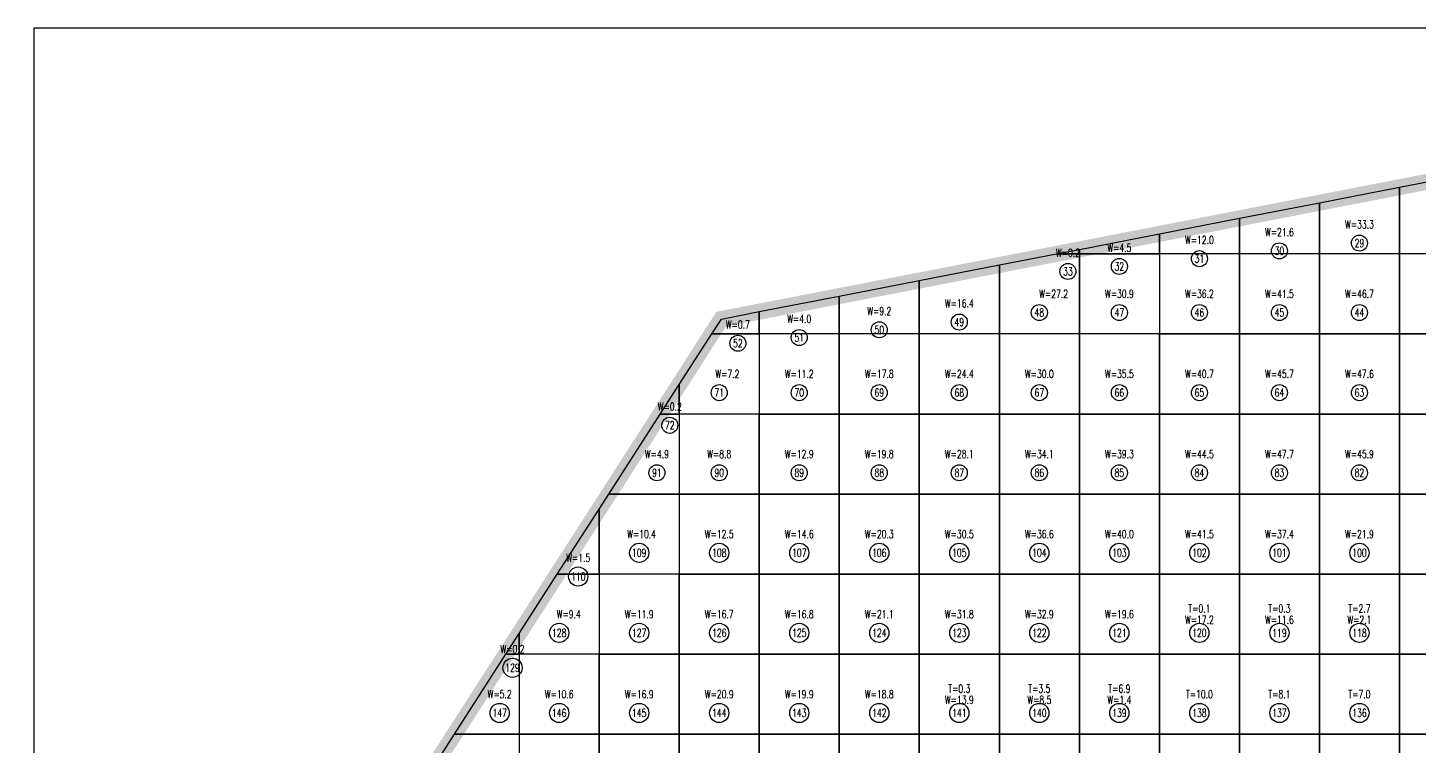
# Model space of a CAD drawing. Extents: x 4283 to 40403, y 1134 to 1764.
# Drawn here: x 28303.1 to 28382.1, y 1631.6 to 1672.4 of the extents above; entities that cross this region are included whole.
import ezdxf
from ezdxf.enums import TextEntityAlignment as Align

# ---------------------------------------------------------------- set-up
doc = ezdxf.new("R2010")
doc.units = 0
for name, color, linetype in [('tdz_2-1方格网', 2, 'Continuous'), ('tdz_2-1方格网计算', 7, 'Continuous'), ('tdz_土方计算图', 7, 'Continuous'), ('tdz_格田', 6, 'Continuous')]:
    doc.layers.add(name, color=color, linetype=linetype)
doc.styles.add('GLandNum', font='txt_____.ttf', dxfattribs={"width": 0.7, "height": 0.5})

msp = doc.modelspace()

# ---------------------------------------------------------------- linework, layer by layer
at = {"layer": 'tdz_2-1方格网', "linetype": 'Continuous'}
for points in [[(28384.932, 1664.072, 3121.805), (28385.555, 1664.072, 3121.795), (28385.555, 1659.527, 3121.834), (28381.01, 1659.527, 3121.964), (28381.01, 1663.31, 3121.901)], [(28381.01, 1663.31, 3121.901), (28381.01, 1659.527, 3121.964), (28376.464, 1659.527, 3122.038), (28376.464, 1662.427, 3121.998)], [(28376.464, 1662.427, 3121.998), (28376.464, 1659.527, 3122.038), (28371.919, 1659.527, 3122.108), (28371.919, 1661.544, 3122.095)], [(28371.919, 1661.544, 3122.095), (28371.919, 1659.527, 3122.108), (28367.374, 1659.527, 3122.196), (28367.374, 1660.662, 3122.194)], [(28367.374, 1660.662, 3122.194), (28367.374, 1659.527, 3122.196), (28362.828, 1659.527, 3122.292), (28362.828, 1659.779, 3122.291)], [(28362.828, 1659.779, 3122.291), (28362.828, 1659.527, 3122.292), (28361.533, 1659.527, 3122.319)], [(28358.283, 1658.896, 3122.388), (28358.283, 1654.981, 3122.522), (28353.737, 1654.981, 3122.592), (28353.737, 1658.013, 3122.486)], [(28361.533, 1659.527, 3122.319), (28362.828, 1659.527, 3122.292), (28362.828, 1654.981, 3122.452), (28358.283, 1654.981, 3122.522), (28358.283, 1658.896, 3122.388)], [(28362.828, 1654.981, 3122.452), (28362.828, 1659.527, 3122.292), (28367.374, 1659.527, 3122.196), (28367.374, 1654.981, 3122.375)], [(28367.374, 1659.527, 3122.196), (28367.374, 1654.981, 3122.375), (28371.919, 1654.981, 3122.296), (28371.919, 1659.527, 3122.108)], [(28371.919, 1659.527, 3122.108), (28371.919, 1654.981, 3122.296), (28376.464, 1654.981, 3122.201), (28376.464, 1659.527, 3122.038)], [(28376.464, 1659.527, 3122.038), (28376.464, 1654.981, 3122.201), (28381.01, 1654.981, 3122.08), (28381.01, 1659.527, 3121.964)], [(28381.01, 1659.527, 3121.964), (28381.01, 1654.981, 3122.08), (28385.555, 1654.981, 3121.818), (28385.555, 1659.527, 3121.834)], [(28353.737, 1658.013, 3122.486), (28353.737, 1654.981, 3122.592), (28349.192, 1654.981, 3122.662), (28349.192, 1657.13, 3122.584)], [(28349.192, 1657.13, 3122.584), (28349.192, 1654.981, 3122.662), (28344.646, 1654.981, 3122.727), (28344.646, 1656.247, 3122.681)], [(28344.646, 1656.247, 3122.681), (28344.646, 1654.981, 3122.727), (28341.948, 1654.981, 3122.771), (28342.493, 1655.828, 3122.727)], [(28341.948, 1654.981, 3122.771), (28344.646, 1654.981, 3122.727), (28344.646, 1650.436, 3122.786), (28340.101, 1650.436, 3122.925), (28340.101, 1652.109, 3122.92)], [(28344.646, 1654.981, 3122.727), (28344.646, 1650.436, 3122.786), (28349.192, 1650.436, 3122.727), (28349.192, 1654.981, 3122.662)], [(28349.192, 1654.981, 3122.662), (28349.192, 1650.436, 3122.727), (28353.737, 1650.436, 3122.772), (28353.737, 1654.981, 3122.592)], [(28353.737, 1654.981, 3122.592), (28353.737, 1650.436, 3122.772), (28358.283, 1650.436, 3122.707), (28358.283, 1654.981, 3122.522)], [(28358.283, 1654.981, 3122.522), (28358.283, 1650.436, 3122.707), (28362.828, 1650.436, 3122.629), (28362.828, 1654.981, 3122.452)], [(28362.828, 1654.981, 3122.452), (28362.828, 1650.436, 3122.629), (28367.374, 1650.436, 3122.538), (28367.374, 1654.981, 3122.375)], [(28367.374, 1654.981, 3122.375), (28367.374, 1650.436, 3122.538), (28371.919, 1650.436, 3122.434), (28371.919, 1654.981, 3122.296)], [(28371.919, 1654.981, 3122.296), (28371.919, 1650.436, 3122.434), (28376.464, 1650.436, 3122.33), (28376.464, 1654.981, 3122.201)], [(28376.464, 1654.981, 3122.201), (28376.464, 1650.436, 3122.33), (28381.01, 1650.436, 3121.818), (28381.01, 1654.981, 3122.08)], [(28381.01, 1654.981, 3122.08), (28381.01, 1650.436, 3121.818), (28385.555, 1650.436, 3121.818), (28385.555, 1654.981, 3121.818)], [(28340.101, 1652.109, 3122.92), (28340.101, 1650.436, 3122.925), (28339.024, 1650.436, 3123.006)], [(28339.024, 1650.436, 3123.006), (28340.101, 1650.436, 3122.925), (28340.101, 1645.891, 3123.044), (28336.101, 1645.891, 3123.242)], [(28340.101, 1650.436, 3122.925), (28340.101, 1645.891, 3123.044), (28344.646, 1645.891, 3122.915), (28344.646, 1650.436, 3122.786)], [(28344.646, 1650.436, 3122.786), (28344.646, 1645.891, 3122.915), (28349.192, 1645.891, 3122.727), (28349.192, 1650.436, 3122.727)], [(28349.192, 1650.436, 3122.727), (28349.192, 1645.891, 3122.727), (28353.737, 1645.891, 3122.821), (28353.737, 1650.436, 3122.772)], [(28353.737, 1650.436, 3122.772), (28353.737, 1645.891, 3122.821), (28358.283, 1645.891, 3122.85), (28358.283, 1650.436, 3122.707)], [(28358.283, 1650.436, 3122.707), (28358.283, 1645.891, 3122.85), (28362.828, 1645.891, 3122.727), (28362.828, 1650.436, 3122.629)], [(28362.828, 1650.436, 3122.629), (28362.828, 1645.891, 3122.727), (28367.374, 1645.891, 3122.666), (28367.374, 1650.436, 3122.538)], [(28367.374, 1650.436, 3122.538), (28367.374, 1645.891, 3122.666), (28371.919, 1645.891, 3122.563), (28371.919, 1650.436, 3122.434)], [(28371.919, 1650.436, 3122.434), (28371.919, 1645.891, 3122.563), (28376.464, 1645.891, 3122.233), (28376.464, 1650.436, 3122.33)], [(28376.464, 1650.436, 3122.33), (28376.464, 1645.891, 3122.233), (28381.01, 1645.891, 3121.818), (28381.01, 1650.436, 3121.818)], [(28381.01, 1650.436, 3121.818), (28381.01, 1645.891, 3121.818), (28385.555, 1645.891, 3120.894), (28385.555, 1650.436, 3121.818)], [(28336.101, 1645.891, 3123.242), (28340.101, 1645.891, 3123.044), (28340.101, 1641.345, 3123.224), (28335.555, 1641.345, 3123.205), (28335.555, 1645.043, 3123.285)], [(28340.101, 1645.891, 3123.044), (28340.101, 1641.345, 3123.224), (28344.646, 1641.345, 3123.043), (28344.646, 1645.891, 3122.915)], [(28344.646, 1645.891, 3122.915), (28344.646, 1641.345, 3123.043), (28349.192, 1641.345, 3122.727), (28349.192, 1645.891, 3122.727)], [(28349.192, 1645.891, 3122.727), (28349.192, 1641.345, 3122.727), (28353.737, 1641.345, 3122.854), (28353.737, 1645.891, 3122.821)], [(28353.737, 1645.891, 3122.821), (28353.737, 1641.345, 3122.854), (28358.283, 1641.345, 3122.989), (28358.283, 1645.891, 3122.85)], [(28358.283, 1645.891, 3122.85), (28358.283, 1641.345, 3122.989), (28362.828, 1641.345, 3122.727), (28362.828, 1645.891, 3122.727)], [(28362.828, 1645.891, 3122.727), (28362.828, 1641.345, 3122.727), (28367.374, 1641.345, 3122.556), (28367.374, 1645.891, 3122.666)], [(28367.374, 1645.891, 3122.666), (28367.374, 1641.345, 3122.556), (28371.919, 1641.345, 3122), (28371.919, 1645.891, 3122.563)], [(28371.919, 1645.891, 3122.563), (28371.919, 1641.345, 3122), (28376.464, 1641.345, 3121.289), (28376.464, 1645.891, 3122.233)], [(28376.464, 1645.891, 3122.233), (28376.464, 1641.345, 3121.289), (28381.01, 1641.345, 3119.976), (28381.01, 1645.891, 3121.818)], [(28381.01, 1645.891, 3121.818), (28381.01, 1641.345, 3119.976), (28385.555, 1641.345, 3120), (28385.555, 1645.891, 3120.894)], [(28335.555, 1645.043, 3123.285), (28335.555, 1641.345, 3123.205), (28333.177, 1641.345, 3123.477)], [(28333.177, 1641.345, 3123.477), (28335.555, 1641.345, 3123.205), (28335.555, 1636.8, 3123.415), (28331.01, 1636.8, 3123.687), (28331.01, 1637.976, 3123.652)], [(28335.555, 1641.345, 3123.205), (28335.555, 1636.8, 3123.415), (28340.101, 1636.8, 3123.405), (28340.101, 1641.345, 3123.224)], [(28340.101, 1641.345, 3123.224), (28340.101, 1636.8, 3123.405), (28344.646, 1636.8, 3123.171), (28344.646, 1641.345, 3123.043)], [(28344.646, 1641.345, 3123.043), (28344.646, 1636.8, 3123.171), (28349.192, 1636.8, 3122.805), (28349.192, 1641.345, 3122.727)], [(28349.192, 1641.345, 3122.727), (28349.192, 1636.8, 3122.805), (28353.737, 1636.8, 3122.885), (28353.737, 1641.345, 3122.854)], [(28353.737, 1641.345, 3122.854), (28353.737, 1636.8, 3122.885), (28358.283, 1636.8, 3122.981), (28358.283, 1641.345, 3122.989)], [(28358.283, 1641.345, 3122.989), (28358.283, 1636.8, 3122.981), (28362.828, 1636.8, 3122.071), (28362.828, 1641.345, 3122.727)], [(28362.828, 1641.345, 3122.727), (28362.828, 1636.8, 3122.071), (28367.374, 1636.8, 3120.999), (28367.374, 1641.345, 3122.556)], [(28367.374, 1641.345, 3122.556), (28367.374, 1636.8, 3120.999), (28371.919, 1636.8, 3120.703), (28371.919, 1641.345, 3122)], [(28371.919, 1641.345, 3122), (28371.919, 1636.8, 3120.703), (28376.464, 1636.8, 3120.334), (28376.464, 1641.345, 3121.289)], [(28376.464, 1641.345, 3121.289), (28376.464, 1636.8, 3120.334), (28381.01, 1636.8, 3120), (28381.01, 1641.345, 3119.976)], [(28381.01, 1641.345, 3119.976), (28381.01, 1636.8, 3120), (28385.555, 1636.8, 3120), (28385.555, 1641.345, 3120)], [(28331.01, 1637.976, 3123.652), (28331.01, 1636.8, 3123.687), (28330.253, 1636.8, 3123.713)], [(28330.253, 1636.8, 3123.713), (28331.01, 1636.8, 3123.687), (28331.01, 1632.254, 3123.485), (28327.33, 1632.254, 3123.948)], [(28331.01, 1636.8, 3123.687), (28331.01, 1632.254, 3123.485), (28335.555, 1632.254, 3123.595), (28335.555, 1636.8, 3123.415)], [(28335.555, 1636.8, 3123.415), (28335.555, 1632.254, 3123.595), (28340.101, 1632.254, 3123.585), (28340.101, 1636.8, 3123.405)], [(28340.101, 1636.8, 3123.405), (28340.101, 1632.254, 3123.585), (28344.646, 1632.254, 3123.299), (28344.646, 1636.8, 3123.171)], [(28344.646, 1636.8, 3123.171), (28344.646, 1632.254, 3123.299), (28349.192, 1632.254, 3122.933), (28349.192, 1636.8, 3122.805)], [(28349.192, 1636.8, 3122.805), (28349.192, 1632.254, 3122.933), (28353.737, 1632.254, 3122.322), (28353.737, 1636.8, 3122.885)], [(28353.737, 1636.8, 3122.885), (28353.737, 1632.254, 3122.322), (28358.283, 1632.254, 3121.145), (28358.283, 1636.8, 3122.981)], [(28358.283, 1636.8, 3122.981), (28358.283, 1632.254, 3121.145), (28362.828, 1632.254, 3120.564), (28362.828, 1636.8, 3122.071)], [(28362.828, 1636.8, 3122.071), (28362.828, 1632.254, 3120.564), (28367.374, 1632.254, 3120.374), (28367.374, 1636.8, 3120.999)], [(28367.374, 1636.8, 3120.999), (28367.374, 1632.254, 3120.374), (28371.919, 1632.254, 3120.242), (28371.919, 1636.8, 3120.703)], [(28371.919, 1636.8, 3120.703), (28371.919, 1632.254, 3120.242), (28376.464, 1632.254, 3120.201), (28376.464, 1636.8, 3120.334)], [(28376.464, 1636.8, 3120.334), (28376.464, 1632.254, 3120.201), (28381.01, 1632.254, 3120), (28381.01, 1636.8, 3120)], [(28381.01, 1636.8, 3120), (28381.01, 1632.254, 3120), (28385.555, 1632.254, 3120), (28385.555, 1636.8, 3120)], [(28327.33, 1632.254, 3123.948), (28331.01, 1632.254, 3123.485), (28331.01, 1627.709, 3123.442), (28326.464, 1627.709, 3124.086), (28326.464, 1630.909, 3124.018)], [(28331.01, 1632.254, 3123.485), (28331.01, 1627.709, 3123.442), (28335.555, 1627.709, 3123.407), (28335.555, 1632.254, 3123.595)], [(28335.555, 1632.254, 3123.595), (28335.555, 1627.709, 3123.407), (28340.101, 1627.709, 3123.566), (28340.101, 1632.254, 3123.585)], [(28340.101, 1632.254, 3123.585), (28340.101, 1627.709, 3123.566), (28344.646, 1627.709, 3122.375), (28344.646, 1632.254, 3123.299)], [(28344.646, 1632.254, 3123.299), (28344.646, 1627.709, 3122.375), (28349.192, 1627.709, 3121.155), (28349.192, 1632.254, 3122.933)], [(28349.192, 1632.254, 3122.933), (28349.192, 1627.709, 3121.155), (28353.737, 1627.709, 3120.917), (28353.737, 1632.254, 3122.322)], [(28353.737, 1632.254, 3122.322), (28353.737, 1627.709, 3120.917), (28358.283, 1627.709, 3120.776), (28358.283, 1632.254, 3121.145)], [(28358.283, 1632.254, 3121.145), (28358.283, 1627.709, 3120.776), (28362.828, 1627.709, 3120.601), (28362.828, 1632.254, 3120.564)], [(28362.828, 1632.254, 3120.564), (28362.828, 1627.709, 3120.601), (28367.374, 1627.709, 3120.392), (28367.374, 1632.254, 3120.374)], [(28367.374, 1632.254, 3120.374), (28367.374, 1627.709, 3120.392), (28371.919, 1627.709, 3120.2), (28371.919, 1632.254, 3120.242)], [(28371.919, 1632.254, 3120.242), (28371.919, 1627.709, 3120.2), (28376.464, 1627.709, 3120.051), (28376.464, 1632.254, 3120.201)], [(28376.464, 1632.254, 3120.201), (28376.464, 1627.709, 3120.051), (28381.01, 1627.709, 3120), (28381.01, 1632.254, 3120)], [(28381.01, 1632.254, 3120), (28381.01, 1627.709, 3120), (28385.555, 1627.709, 3120), (28385.555, 1632.254, 3120)]]:
    msp.add_polyline3d(points, close=True, dxfattribs=at)
at = {"layer": 'tdz_2-1方格网计算', "color": 7}
for centre, radius in [((28378.737, 1660.137), 0.455), ((28369.646, 1659.254), 0.455), ((28374.192, 1659.696), 0.455), ((28362.18, 1658.529), 0.455), ((28365.101, 1658.813), 0.455), ((28360.555, 1656.194), 0.455), ((28365.101, 1656.194), 0.455), ((28369.646, 1656.194), 0.455), ((28374.192, 1656.194), 0.455), ((28378.737, 1656.194), 0.455), ((28351.464, 1655.216), 0.455), ((28356.01, 1655.657), 0.455), ((28343.433, 1654.449), 0.455), ((28346.919, 1654.774), 0.455), ((28342.374, 1651.648), 0.455), ((28346.919, 1651.648), 0.455), ((28351.464, 1651.648), 0.455), ((28356.01, 1651.648), 0.455), ((28360.555, 1651.648), 0.455), ((28365.101, 1651.648), 0.455), ((28369.646, 1651.648), 0.455), ((28374.192, 1651.648), 0.455), ((28378.737, 1651.648), 0.455), ((28339.563, 1649.794), 0.455), ((28338.832, 1647.103), 0.455), ((28342.374, 1647.103), 0.455), ((28346.919, 1647.103), 0.455), ((28351.464, 1647.103), 0.455), ((28356.01, 1647.103), 0.455), ((28360.555, 1647.103), 0.455), ((28365.101, 1647.103), 0.455), ((28369.646, 1647.103), 0.455), ((28374.192, 1647.103), 0.455), ((28378.737, 1647.103), 0.455), ((28337.828, 1642.557), 0.545), ((28342.374, 1642.557), 0.545), ((28346.919, 1642.557), 0.545), ((28351.464, 1642.557), 0.545), ((28356.01, 1642.557), 0.545), ((28360.555, 1642.557), 0.545), ((28365.101, 1642.557), 0.545), ((28369.646, 1642.557), 0.545), ((28374.192, 1642.557), 0.545), ((28378.737, 1642.557), 0.545), ((28334.366, 1641.209), 0.545), ((28333.283, 1638.012), 0.545), ((28337.828, 1638.012), 0.545), ((28342.374, 1638.012), 0.545), ((28346.919, 1638.012), 0.545), ((28351.464, 1638.012), 0.545), ((28356.01, 1638.012), 0.545), ((28360.555, 1638.012), 0.545), ((28365.101, 1638.012), 0.545), ((28369.646, 1638.012), 0.545), ((28374.192, 1638.012), 0.545), ((28378.737, 1638.012), 0.545), ((28330.632, 1636.033), 0.545), ((28329.901, 1633.466), 0.545), ((28333.283, 1633.466), 0.545), ((28337.828, 1633.466), 0.545), ((28342.374, 1633.466), 0.545), ((28346.919, 1633.466), 0.545), ((28351.464, 1633.466), 0.545), ((28356.01, 1633.466), 0.545), ((28360.555, 1633.466), 0.545), ((28365.101, 1633.466), 0.545), ((28369.646, 1633.466), 0.545), ((28374.192, 1633.466), 0.545), ((28378.737, 1633.466), 0.545)]:
    msp.add_circle(centre, radius, dxfattribs=at)
at = {"layer": 'tdz_土方计算图', "linetype": 'Continuous'}
for points in [[(28303.46, 1672.357), (28433.46, 1672.357)], [(28303.46, 1512.357), (28303.46, 1512.357), (28303.46, 1672.357), (28303.46, 1672.357)]]:
    msp.add_lwpolyline(points, dxfattribs=at)
at = {"layer": 'tdz_格田', "linetype": 'Continuous', "const_width": 0.909}
msp.add_lwpolyline([(28433.183, 1666.315), (28340.988, 1573.163), (28303.737, 1595.575), (28342.493, 1655.828), (28423.431, 1671.551), (28433.183, 1666.315)], close=True, dxfattribs=at)

# ---------------------------------------------------------------- texts
at = {"layer": 'tdz_2-1方格网计算', "color": 173, "style": 'GLandNum', "width": 0.7}
for s, p in [('W=33.3', (28378.737, 1661.198)), ('W=12.0', (28369.646, 1660.315)), ('W=21.6', (28374.192, 1660.756)), ('W=0.2', (28362.18, 1659.59)), ('W=4.5', (28365.101, 1659.873)), ('W=27.2', (28361.368, 1657.254)), ('W=30.9', (28365.101, 1657.254)), ('W=36.2', (28369.646, 1657.254)), ('W=41.5', (28374.192, 1657.254)), ('W=46.7', (28378.737, 1657.254)), ('W=9.2', (28351.464, 1656.276)), ('W=16.4', (28356.01, 1656.718)), ('W=0.7', (28343.433, 1655.509)), ('W=4.0', (28346.919, 1655.835)), ('W=7.2', (28342.835, 1652.709)), ('W=11.2', (28346.919, 1652.709)), ('W=17.8', (28351.464, 1652.709)), ('W=24.4', (28356.01, 1652.709)), ('W=30.0', (28360.555, 1652.709)), ('W=35.5', (28365.101, 1652.709)), ('W=40.7', (28369.646, 1652.709)), ('W=45.7', (28374.192, 1652.709)), ('W=47.6', (28378.737, 1652.709)), ('W=0.2', (28339.563, 1650.854)), ('W=4.9', (28338.832, 1648.163)), ('W=8.8', (28342.374, 1648.163)), ('W=12.9', (28346.919, 1648.163)), ('W=19.8', (28351.464, 1648.163)), ('W=28.1', (28356.01, 1648.163)), ('W=34.1', (28360.555, 1648.163)), ('W=39.3', (28365.101, 1648.163)), ('W=44.5', (28369.646, 1648.163)), ('W=47.7', (28374.192, 1648.163)), ('W=45.9', (28378.737, 1648.163)), ('W=10.4', (28337.964, 1643.618)), ('W=12.5', (28342.374, 1643.618)), ('W=14.6', (28346.919, 1643.618)), ('W=20.3', (28351.464, 1643.618)), ('W=30.5', (28356.01, 1643.618)), ('W=36.6', (28360.555, 1643.618)), ('W=40.0', (28365.101, 1643.618)), ('W=41.5', (28369.646, 1643.618)), ('W=37.4', (28374.192, 1643.618)), ('W=21.9', (28378.737, 1643.618)), ('W=1.5', (28334.366, 1642.269)), ('W=9.4', (28333.824, 1639.072)), ('W=11.9', (28337.828, 1639.072)), ('W=16.7', (28342.374, 1639.072)), ('W=16.8', (28346.919, 1639.072)), ('W=21.1', (28351.464, 1639.072)), ('W=31.8', (28356.01, 1639.072)), ('W=32.9', (28360.555, 1639.072)), ('W=19.6', (28365.101, 1639.072)), ('W=17.2', (28369.646, 1638.754)), ('W=11.6', (28374.192, 1638.754)), ('W=2.1', (28378.737, 1638.754)), ('W=0.2', (28330.632, 1637.094)), ('W=5.2', (28329.901, 1634.527)), ('W=10.6', (28333.283, 1634.527)), ('W=16.9', (28337.828, 1634.527)), ('W=20.9', (28342.374, 1634.527)), ('W=19.9', (28346.919, 1634.527)), ('W=18.8', (28351.464, 1634.527)), ('W=13.9', (28356.01, 1634.209)), ('W=8.5', (28360.555, 1634.209)), ('W=1.4', (28365.101, 1634.209))]:
    msp.add_text(s, height=0.4545, dxfattribs=at).set_placement(p, align=Align.MIDDLE_CENTER)
at = {"layer": 'tdz_2-1方格网计算', "color": 7, "style": 'GLandNum', "width": 0.7}
for s, p in [('30', (28374.192, 1659.696)), ('29', (28378.737, 1660.137)), ('32', (28365.101, 1658.813)), ('31', (28369.646, 1659.254)), ('33', (28362.18, 1658.529)), ('49', (28356.01, 1655.657)), ('48', (28360.555, 1656.194)), ('47', (28365.101, 1656.194)), ('46', (28369.646, 1656.194)), ('45', (28374.192, 1656.194)), ('44', (28378.737, 1656.194)), ('51', (28346.919, 1654.774)), ('50', (28351.464, 1655.216)), ('52', (28343.433, 1654.449)), ('71', (28342.374, 1651.648)), ('70', (28346.919, 1651.648)), ('69', (28351.464, 1651.648)), ('68', (28356.01, 1651.648)), ('67', (28360.555, 1651.648)), ('66', (28365.101, 1651.648)), ('65', (28369.646, 1651.648)), ('64', (28374.192, 1651.648)), ('63', (28378.737, 1651.648)), ('72', (28339.563, 1649.794)), ('91', (28338.832, 1647.103)), ('90', (28342.374, 1647.103)), ('89', (28346.919, 1647.103)), ('88', (28351.464, 1647.103)), ('87', (28356.01, 1647.103)), ('86', (28360.555, 1647.103)), ('85', (28365.101, 1647.103)), ('84', (28369.646, 1647.103)), ('83', (28374.192, 1647.103)), ('82', (28378.737, 1647.103)), ('109', (28337.828, 1642.557)), ('108', (28342.374, 1642.557)), ('107', (28346.919, 1642.557)), ('106', (28351.464, 1642.557)), ('105', (28356.01, 1642.557)), ('104', (28360.555, 1642.557)), ('103', (28365.101, 1642.557)), ('102', (28369.646, 1642.557)), ('101', (28374.192, 1642.557)), ('100', (28378.737, 1642.557)), ('110', (28334.366, 1641.209)), ('128', (28333.283, 1638.012)), ('127', (28337.828, 1638.012)), ('126', (28342.374, 1638.012)), ('125', (28346.919, 1638.012)), ('124', (28351.464, 1638.012)), ('123', (28356.01, 1638.012)), ('122', (28360.555, 1638.012)), ('121', (28365.101, 1638.012)), ('120', (28369.646, 1638.012)), ('119', (28374.192, 1638.012)), ('118', (28378.737, 1638.012)), ('129', (28330.632, 1636.033)), ('147', (28329.901, 1633.466)), ('146', (28333.283, 1633.466)), ('145', (28337.828, 1633.466)), ('144', (28342.374, 1633.466)), ('143', (28346.919, 1633.466)), ('142', (28351.464, 1633.466)), ('141', (28356.01, 1633.466)), ('140', (28360.555, 1633.466)), ('139', (28365.101, 1633.466)), ('138', (28369.646, 1633.466)), ('137', (28374.192, 1633.466)), ('136', (28378.737, 1633.466))]:
    msp.add_text(s, height=0.4545, dxfattribs=at).set_placement(p, align=Align.MIDDLE_CENTER)
at = {"layer": 'tdz_2-1方格网计算', "color": 2, "style": 'GLandNum', "width": 0.7}
for s, p in [('T=0.1', (28369.646, 1639.391)), ('T=0.3', (28374.192, 1639.391)), ('T=2.7', (28378.737, 1639.391)), ('T=0.3', (28356.01, 1634.845)), ('T=3.5', (28360.555, 1634.845)), ('T=6.9', (28365.101, 1634.845)), ('T=10.0', (28369.646, 1634.527)), ('T=8.1', (28374.192, 1634.527)), ('T=7.0', (28378.737, 1634.527))]:
    msp.add_text(s, height=0.4545, dxfattribs=at).set_placement(p, align=Align.MIDDLE_CENTER)

doc.saveas('drawing.dxf')
